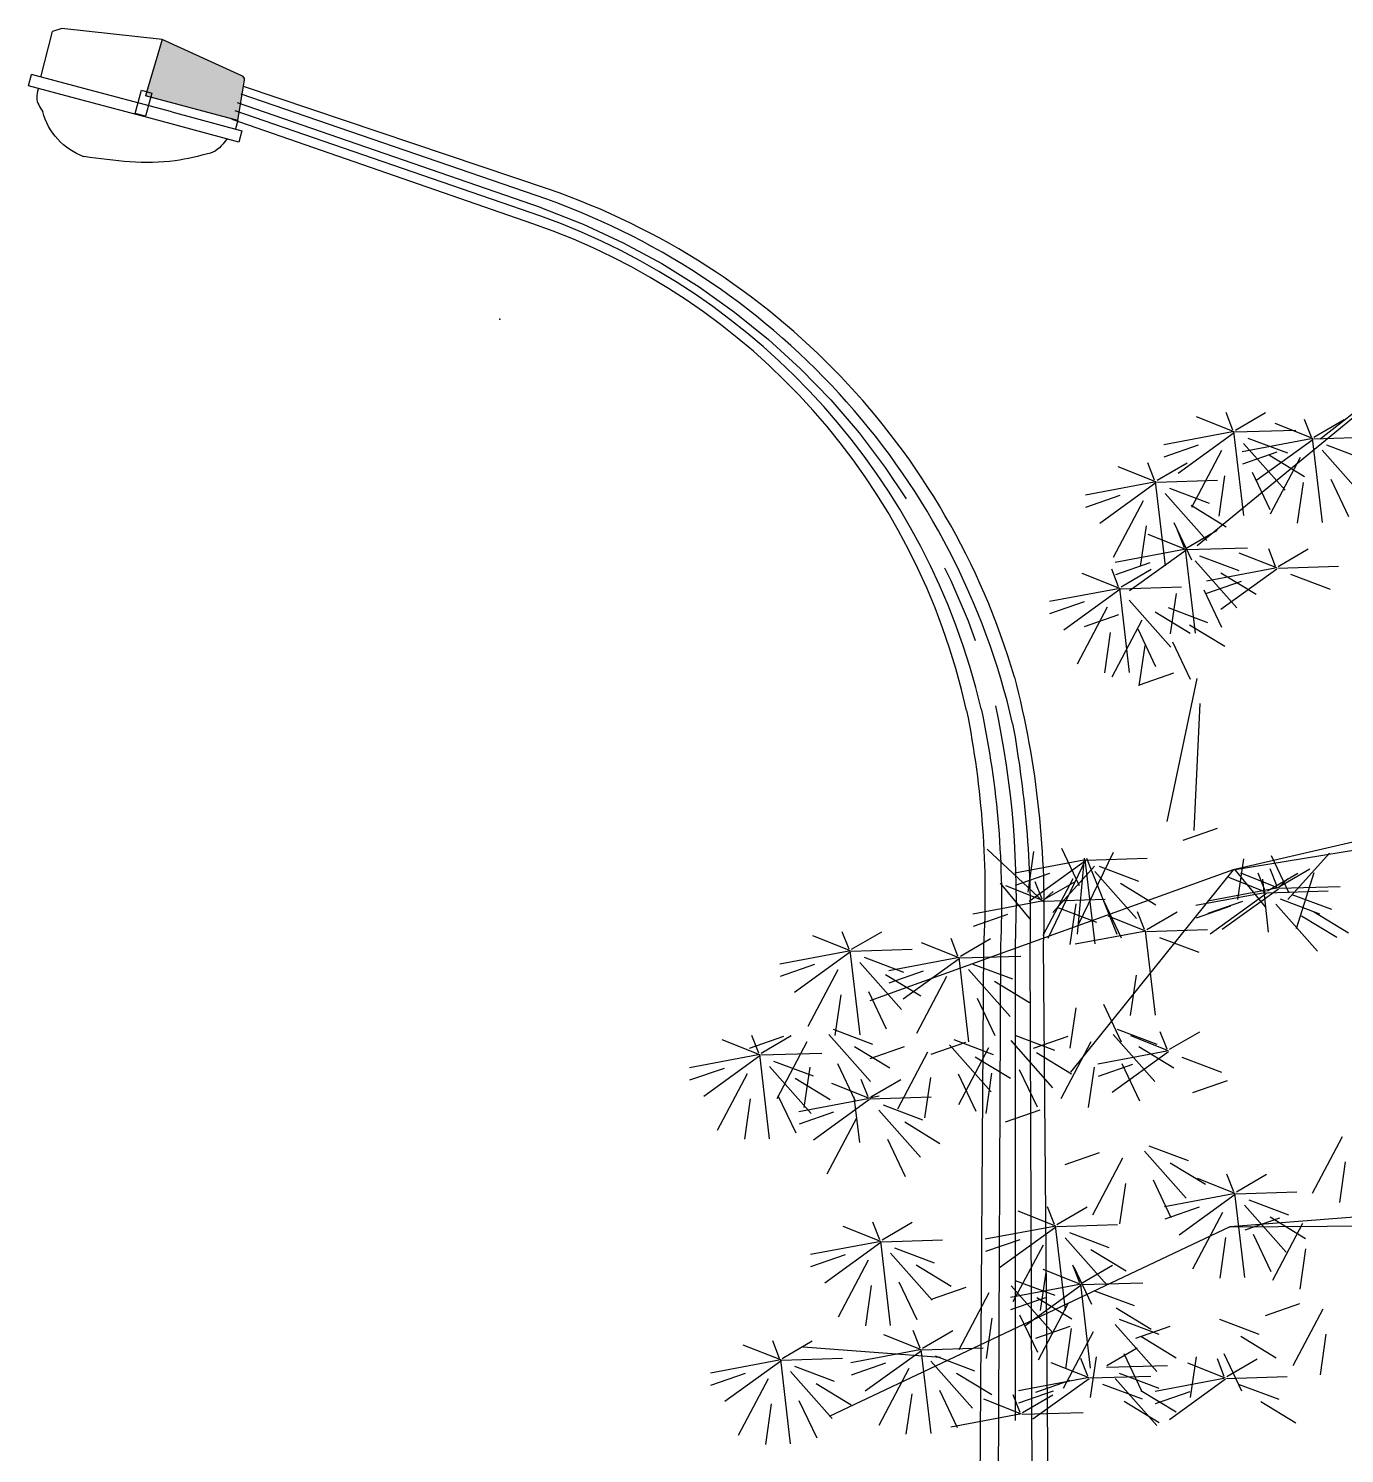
# Model space of a CAD drawing. Header units: millimetres. Extents: x 563079 to 571925, y 2063830 to 2067381.
# Drawn here: x 568693.483 to 568697.868, y 2063883.511 to 2063888.258 of the extents above; entities that cross this region are included whole.
import ezdxf

# ---------------------------------------------------------------- set-up
doc = ezdxf.new("R2010")
doc.units = ezdxf.units.MM
doc.header["$MEASUREMENT"] = 0
doc.linetypes.add('CENTER2', pattern=[1.125, 0.75, -0.125, 0.125, -0.125])
for name, color, linetype in [('1-CAY XANH', 7, 'Continuous'), ('Den', 7, 'Continuous'), ('MATCATDUONG', 8, 'Continuous')]:
    doc.layers.add(name, color=color, linetype=linetype)

# ---------------------------------------------------------------- blocks, each defined once
blk = doc.blocks.new('ca')
at = {"layer": '1-CAY XANH', "color": 17}
for p, q in [((3.326, 58.595), (7.066, 55.521)), ((3.326, 58.595), (5.247, 57.099)), ((0.788, 52.055), (6.535, 50.722)), ((6.535, 50.722), (0.792, 51.67)), ((6.535, 50.722), (11.914, 48.783)), ((6.535, 50.722), (8.943, 47.73)), ((6.574, 50.187), (7.084, 50.009)), ((0.572, 45.898), (6.586, 45.438)), ((6.586, 45.438), (0.545, 45.484))]:
    blk.add_line(p, q, dxfattribs=at)
at = {"layer": '1-CAY XANH', "color": 3}
for p, q in [((5.338, 57.131), (4.891, 57.392)), ((5.375, 57.131), (5.477, 57.392)), ((6.502, 57.233), (6.055, 57.493)), ((6.52, 57.209), (7.078, 57.431)), ((6.539, 57.233), (6.641, 57.493)), ((5.356, 57.108), (5.914, 57.329)), ((6.509, 57.206), (5.606, 57.234)), ((6.377, 55.967), (6.523, 57.213)), ((6.52, 57.194), (7.351, 56.593)), ((6.544, 57.206), (7.564, 57.014)), ((5.345, 57.104), (4.442, 57.132)), ((5.154, 57.014), (4.568, 56.794)), ((5.213, 55.865), (5.359, 57.112)), ((5.356, 57.092), (6.187, 56.492)), ((5.38, 57.104), (6.4, 56.913)), ((6.318, 57.116), (5.732, 56.896)), ((6.38, 57.037), (5.763, 56.342)), ((7.051, 57.009), (7.561, 56.831)), ((5.216, 56.936), (4.599, 56.24)), ((5.999, 56.862), (5.479, 56.546)), ((5.544, 56.828), (5.989, 55.987)), ((5.887, 56.907), (6.398, 56.729)), ((6.708, 56.93), (7.153, 56.089)), ((6.253, 56.609), (5.99, 56.056)), ((6.663, 56.558), (6.749, 55.958)), ((7.662, 56.49), (7.216, 56.751)), ((7.68, 56.467), (8.239, 56.688)), ((7.699, 56.49), (7.801, 56.751)), ((5.089, 56.507), (4.826, 55.954)), ((5.499, 56.456), (5.585, 55.857)), ((7.669, 56.463), (6.766, 56.491)), ((7.479, 56.373), (6.893, 56.153)), ((7.537, 55.224), (7.683, 56.471)), ((7.68, 56.451), (8.512, 55.851)), ((7.704, 56.463), (8.724, 56.272)), ((7.541, 56.295), (6.924, 55.599)), ((7.869, 56.187), (8.313, 55.346)), ((8.212, 56.266), (8.722, 56.088)), ((7.159, 56.12), (6.639, 55.803)), ((7.219, 55.491), (6.772, 55.752)), ((7.413, 55.866), (7.151, 55.313)), ((7.256, 55.491), (7.358, 55.752)), ((7.824, 55.815), (7.91, 55.216)), ((7.226, 55.464), (6.323, 55.492)), ((7.237, 55.468), (7.795, 55.689)), ((5.869, 55.216), (5.423, 55.477)), ((5.887, 55.193), (6.446, 55.414)), ((5.906, 55.216), (6.008, 55.477)), ((7.035, 55.374), (6.449, 55.154)), ((7.097, 55.296), (6.48, 54.6)), ((7.094, 54.225), (7.24, 55.472)), ((7.237, 55.452), (8.068, 54.852)), ((7.261, 55.464), (8.281, 55.273)), ((5.876, 55.189), (4.973, 55.217)), ((5.686, 55.099), (5.1, 54.879)), ((5.887, 55.177), (6.719, 54.577)), ((5.912, 55.189), (6.932, 54.997)), ((6.716, 55.121), (6.196, 54.804)), ((8.195, 54.913), (7.748, 55.173)), ((7.768, 55.267), (8.279, 55.089)), ((8.213, 54.889), (8.771, 55.111)), ((8.232, 54.913), (8.334, 55.173)), ((6.419, 54.992), (6.929, 54.814)), ((6.97, 54.867), (6.708, 54.314)), ((8.202, 54.886), (7.299, 54.914)), ((8.07, 53.647), (8.215, 54.893)), ((8.213, 54.874), (9.044, 54.273)), ((8.237, 54.886), (9.257, 54.694)), ((7.38, 54.816), (7.466, 54.217)), ((8.073, 54.717), (7.456, 54.021)), ((8.744, 54.689), (9.254, 54.511)), ((7.499, 54.605), (6.913, 54.385)), ((7.692, 54.542), (7.172, 54.225)), ((8.232, 54.498), (8.743, 54.32)), ((8.401, 54.61), (8.846, 53.768)), ((7.18, 54.351), (6.66, 54.035)), ((7.946, 54.289), (7.683, 53.735)), ((7.889, 54.419), (8.334, 53.578)), ((8.356, 54.237), (8.442, 53.638)), ((7.434, 54.098), (7.172, 53.545)), ((7.844, 54.047), (7.93, 53.447)), ((7.418, 53.635), (7.928, 53.457)), ((7.075, 53.556), (7.519, 51.438)), ((7.03, 53.184), (7.116, 51.308)), ((6.771, 51.336), (7.282, 51.158)), ((5.727, 50.282), (5.11, 50.969)), ((5.973, 50.936), (5.711, 50.382)), ((6.384, 50.884), (6.47, 50.285)), ((8.712, 50.868), (7.809, 50.895)), ((8.705, 50.895), (8.259, 49.772)), ((8.825, 49.916), (8.305, 50.983)), ((8.58, 49.628), (8.726, 50.875)), ((8.723, 50.871), (9.281, 49.709)), ((8.723, 50.855), (9.555, 50.255)), ((8.742, 50.895), (8.844, 49.772)), ((8.747, 50.868), (9.767, 50.676)), ((9.079, 51.046), (8.817, 50.493)), ((9.346, 50.248), (10.178, 51.03)), ((9.49, 50.995), (9.576, 50.395)), ((5.599, 49.853), (5.337, 50.683)), ((5.848, 50.478), (5.402, 50.738)), ((6.025, 50.411), (5.578, 50.672)), ((5.866, 50.454), (6.424, 50.675)), ((5.885, 50.478), (5.987, 50.738)), ((6.055, 50.174), (6.499, 50.716)), ((6.061, 50.411), (6.164, 50.672)), ((8.522, 50.777), (7.936, 50.557)), ((8.584, 50.699), (7.967, 50.003)), ((9.207, 50.091), (8.59, 50.779)), ((9.255, 50.67), (9.765, 50.493)), ((5.855, 50.451), (4.952, 50.478)), ((5.723, 50.595), (5.869, 50.458)), ((5.866, 50.438), (6.698, 49.838)), ((5.89, 50.451), (6.91, 50.259)), ((6.01, 49.802), (6.096, 50.586)), ((6.043, 50.388), (6.601, 50.609)), ((8.202, 50.524), (7.682, 50.207)), ((9.328, 50.287), (8.882, 50.547)), ((8.911, 50.591), (9.356, 49.75)), ((9.346, 50.263), (9.904, 50.485)), ((9.365, 50.287), (9.467, 50.547)), ((9.534, 49.984), (9.979, 50.526)), ((5.665, 50.36), (5.079, 50.14)), ((6.032, 50.384), (5.129, 50.412)), ((5.841, 50.294), (5.255, 50.074)), ((5.903, 50.216), (5.286, 49.52)), ((6.043, 50.372), (6.874, 49.772)), ((6.067, 50.384), (7.087, 50.193)), ((6.398, 50.253), (6.908, 50.076)), ((8.456, 50.27), (8.194, 49.717)), ((9.335, 50.26), (8.432, 50.288)), ((8.867, 50.219), (8.953, 49.62)), ((9.203, 50.404), (9.349, 50.267)), ((9.37, 50.26), (10.39, 50.068)), ((5.345, 50.107), (4.825, 49.79)), ((5.522, 50.041), (5.002, 49.724)), ((7.812, 49.839), (7.365, 50.1)), ((7.83, 49.816), (8.388, 50.037)), ((7.848, 49.839), (7.951, 50.1)), ((9.145, 50.17), (8.559, 49.949)), ((9.878, 50.063), (10.388, 49.885)), ((7.819, 49.812), (6.916, 49.84)), ((7.687, 48.573), (7.832, 49.82)), ((7.854, 49.812), (8.874, 49.621)), ((12.185, 49.547), (11.739, 49.807)), ((12.222, 49.547), (12.324, 49.807)), ((7.628, 49.722), (7.042, 49.502)), ((10.574, 49.445), (10.128, 49.705)), ((10.592, 49.422), (11.151, 49.643)), ((10.611, 49.445), (10.713, 49.705)), ((12.203, 49.523), (12.761, 49.745)), ((10.581, 49.418), (9.679, 49.446)), ((10.45, 48.179), (10.595, 49.426)), ((10.592, 49.406), (11.424, 48.806)), ((10.617, 49.418), (11.637, 49.226)), ((12.192, 49.52), (11.289, 49.548)), ((12.002, 49.43), (11.416, 49.21)), ((12.06, 48.281), (12.206, 49.527)), ((12.203, 49.508), (13.034, 48.907)), ((12.227, 49.52), (13.247, 49.328)), ((7.973, 49.164), (8.059, 48.565)), ((10.391, 49.328), (9.805, 49.108)), ((10.453, 49.25), (9.836, 48.554)), ((11.124, 49.221), (11.634, 49.043)), ((11.682, 49.176), (11.162, 48.86)), ((12.064, 49.351), (11.447, 48.655)), ((12.391, 49.244), (12.836, 48.402)), ((12.735, 49.323), (13.245, 49.145)), ((10.072, 49.075), (9.551, 48.758)), ((10.781, 49.142), (11.225, 48.301)), ((10.325, 48.821), (10.063, 48.268)), ((11.936, 48.923), (11.674, 48.369)), ((12.347, 48.872), (12.433, 48.272)), ((8.456, 48.732), (8.194, 48.179)), ((8.867, 48.681), (8.953, 48.081)), ((7.476, 48.067), (7.03, 48.327)), ((7.513, 48.067), (7.615, 48.327)), ((8.251, 48.362), (7.665, 48.142)), ((12.46, 48.362), (11.874, 48.142)), ((7.932, 48.108), (7.412, 47.792)), ((7.494, 48.043), (8.052, 48.265)), ((8.313, 48.283), (7.696, 47.587)), ((8.641, 48.176), (9.086, 47.334)), ((8.984, 48.255), (9.495, 48.077)), ((9.768, 48.273), (9.182, 48.053)), ((9.83, 48.194), (9.213, 47.498)), ((10.673, 48.209), (10.087, 47.989)), ((10.735, 48.131), (10.118, 47.435)), ((10.501, 48.166), (11.011, 47.988)), ((12.141, 48.108), (11.621, 47.792)), ((12.522, 48.283), (11.905, 47.587)), ((12.85, 48.176), (13.295, 47.334)), ((13.525, 48.009), (13.079, 48.269)), ((13.193, 48.255), (13.703, 48.077)), ((13.543, 47.985), (14.102, 48.206)), ((13.562, 48.009), (13.664, 48.269)), ((7.293, 47.95), (6.707, 47.73)), ((7.494, 48.028), (8.326, 47.427)), ((7.518, 48.04), (8.538, 47.848)), ((9.448, 48.019), (8.928, 47.703)), ((10.354, 47.956), (9.834, 47.639)), ((10.158, 48.087), (10.602, 47.245)), ((11.063, 48.023), (11.508, 47.182)), ((11.406, 48.102), (11.916, 47.924)), ((13.532, 47.982), (12.629, 48.009)), ((13.4, 46.743), (13.546, 47.989)), ((13.543, 47.969), (14.375, 47.369)), ((13.568, 47.982), (14.587, 47.79)), ((8.186, 47.855), (7.923, 47.301)), ((8.026, 47.843), (8.536, 47.665)), ((8.596, 47.804), (8.682, 47.204)), ((9.702, 47.766), (9.44, 47.212)), ((10.113, 47.715), (10.199, 47.115)), ((10.608, 47.702), (10.345, 47.149)), ((12.395, 47.855), (12.132, 47.301)), ((13.342, 47.891), (12.756, 47.671)), ((13.404, 47.813), (12.787, 47.117)), ((12.805, 47.804), (12.891, 47.204)), ((13.732, 47.705), (14.176, 46.864)), ((14.075, 47.784), (14.585, 47.607)), ((6.626, 47.598), (7.136, 47.42)), ((11.018, 47.651), (11.104, 47.052)), ((11.903, 47.36), (11.457, 47.62)), ((11.921, 47.337), (12.479, 47.558)), ((11.94, 47.36), (12.042, 47.62)), ((13.023, 47.638), (12.502, 47.321)), ((11.91, 47.333), (11.007, 47.361)), ((11.778, 47.371), (11.924, 47.341)), ((11.921, 47.321), (12.752, 46.721)), ((11.945, 47.333), (12.965, 47.141)), ((12.064, 46.685), (12.15, 47.362)), ((13.276, 47.384), (13.014, 46.831)), ((13.687, 47.333), (13.773, 46.734)), ((9.4, 47.167), (9.911, 46.989)), ((11.719, 47.243), (11.134, 47.023)), ((11.782, 47.165), (11.165, 46.469)), ((12.109, 47.057), (12.554, 46.216)), ((12.452, 47.136), (12.963, 46.958)), ((11.4, 46.99), (10.88, 46.673)), ((4.919, 46.77), (5.364, 45.929)), ((7.786, 46.638), (7.2, 46.418)), ((11.654, 46.736), (11.392, 46.183)), ((7.848, 46.56), (7.231, 45.864)), ((8.175, 46.453), (8.62, 45.611)), ((8.518, 46.531), (9.029, 46.354)), ((4.874, 46.398), (4.96, 45.799)), ((6.488, 45.955), (6.041, 46.215)), ((6.525, 45.955), (6.627, 46.215)), ((7.466, 46.385), (6.946, 46.068)), ((6.506, 45.931), (7.064, 46.152)), ((7.72, 46.132), (7.458, 45.578)), ((8.131, 46.08), (8.217, 45.481)), ((6.495, 45.928), (5.592, 45.956)), ((6.304, 45.837), (5.718, 45.617)), ((6.363, 44.689), (6.509, 45.935)), ((6.506, 45.916), (7.337, 45.315)), ((6.53, 45.928), (7.55, 45.736)), ((5.985, 45.584), (5.465, 45.267)), ((6.366, 45.759), (5.749, 45.063)), ((6.694, 45.652), (7.139, 44.81)), ((7.037, 45.73), (7.548, 45.553)), ((9.145, 45.472), (8.698, 45.732)), ((9.163, 45.448), (9.721, 45.669)), ((9.182, 45.472), (9.284, 45.732)), ((5.507, 45.486), (5.951, 44.645)), ((5.85, 45.565), (6.36, 45.387)), ((6.586, 45.438), (12.517, 42.631)), ((9.152, 45.445), (8.249, 45.472)), ((9.02, 44.206), (9.166, 45.452)), ((9.163, 45.432), (9.994, 44.832)), ((9.187, 45.445), (10.207, 45.253)), ((11.733, 45.245), (11.287, 45.505)), ((11.751, 45.221), (12.31, 45.442)), ((11.77, 45.245), (11.872, 45.505)), ((6.239, 45.331), (5.976, 44.777)), ((6.649, 45.279), (6.735, 44.68)), ((8.961, 45.354), (8.375, 45.134)), ((9.023, 45.276), (8.406, 44.58)), ((9.351, 45.168), (9.796, 44.327)), ((9.694, 45.247), (10.205, 45.07)), ((11.74, 45.218), (10.838, 45.246)), ((11.609, 43.979), (11.754, 45.225)), ((11.751, 45.206), (12.583, 44.605)), ((11.776, 45.218), (12.796, 45.026)), ((5.462, 45.114), (5.548, 44.515)), ((8.642, 45.101), (8.122, 44.784)), ((11.55, 45.128), (10.964, 44.907)), ((11.612, 45.049), (10.995, 44.353)), ((11.94, 44.942), (12.384, 44.1)), ((12.283, 45.021), (12.793, 44.843)), ((8.771, 44.609), (8.324, 44.869)), ((8.896, 44.847), (8.633, 44.294)), ((8.789, 44.585), (9.347, 44.807)), ((8.808, 44.609), (8.91, 44.869)), ((9.306, 44.796), (9.392, 44.197)), ((11.231, 44.874), (10.71, 44.557)), ((8.778, 44.582), (7.875, 44.61)), ((8.646, 43.343), (8.792, 44.589)), ((8.789, 44.57), (9.62, 43.969)), ((8.813, 44.582), (9.833, 44.39)), ((9.763, 44.644), (9.177, 44.424)), ((9.825, 44.566), (9.208, 43.87)), ((10.496, 44.537), (11.006, 44.36)), ((11.484, 44.621), (11.222, 44.067)), ((11.895, 44.569), (11.981, 43.97)), ((8.587, 44.492), (8.001, 44.272)), ((9.444, 44.391), (8.923, 44.074)), ((8.977, 44.306), (9.422, 43.465)), ((9.32, 44.385), (9.831, 44.207)), ((10.153, 44.459), (10.597, 43.617)), ((5.208, 44.219), (5.653, 43.378)), ((5.551, 44.298), (6.062, 44.12)), ((8.268, 44.238), (7.748, 43.922)), ((9.697, 44.137), (9.435, 43.584)), ((6.739, 44.07), (6.153, 43.85)), ((7.472, 43.963), (7.983, 43.785)), ((8.221, 44.07), (7.635, 43.85)), ((8.283, 43.992), (7.666, 43.296)), ((8.61, 43.884), (9.055, 43.043)), ((8.932, 43.934), (9.018, 43.334)), ((8.953, 43.963), (9.464, 43.785)), ((10.108, 44.086), (10.194, 43.487)), ((11.134, 43.643), (10.687, 43.903)), ((11.171, 43.643), (11.273, 43.903)), ((5.164, 43.847), (5.249, 43.248)), ((6.42, 43.817), (5.9, 43.5)), ((7.901, 43.817), (7.381, 43.5)), ((11.152, 43.619), (11.71, 43.841)), ((13.215, 43.49), (12.768, 43.751)), ((13.233, 43.467), (13.791, 43.688)), ((13.252, 43.49), (13.354, 43.751)), ((6.629, 43.221), (6.182, 43.482)), ((6.674, 43.563), (6.411, 43.01)), ((6.666, 43.221), (6.768, 43.482)), ((7.084, 43.512), (7.17, 42.913)), ((8.155, 43.563), (7.893, 43.01)), ((8.404, 43.387), (7.958, 43.647)), ((8.566, 43.512), (8.652, 42.913)), ((8.689, 43.227), (8.791, 43.488)), ((11.141, 43.616), (10.238, 43.644)), ((10.95, 43.526), (10.364, 43.305)), ((10.869, 43.505), (12.901, 43.655)), ((11.009, 42.377), (11.155, 43.623)), ((11.152, 43.604), (11.983, 43.003)), ((11.176, 43.616), (12.196, 43.424)), ((13.222, 43.463), (12.319, 43.491)), ((13.09, 42.224), (13.236, 43.471)), ((13.257, 43.463), (14.277, 43.271)), ((6.647, 43.198), (7.205, 43.419)), ((8.411, 43.36), (7.508, 43.387)), ((8.221, 43.269), (7.635, 43.049)), ((8.67, 43.204), (9.228, 43.425)), ((10.631, 43.272), (10.111, 42.955)), ((11.012, 43.447), (10.395, 42.751)), ((11.34, 43.34), (11.785, 42.498)), ((11.683, 43.419), (12.194, 43.241)), ((13.031, 43.373), (12.445, 43.153)), ((13.093, 43.295), (12.476, 42.599)), ((13.233, 43.451), (14.064, 42.851)), ((13.764, 43.266), (14.275, 43.088)), ((6.636, 43.194), (5.733, 43.222)), ((6.445, 43.104), (5.859, 42.884)), ((6.647, 43.182), (7.478, 42.582)), ((6.671, 43.194), (7.691, 43.002)), ((8.283, 43.191), (7.666, 42.495)), ((8.659, 43.2), (7.756, 43.228)), ((8.468, 43.11), (7.882, 42.89)), ((8.67, 43.188), (9.501, 42.588)), ((8.694, 43.2), (9.714, 43.009)), ((8.953, 43.162), (9.464, 42.985)), ((12.712, 43.12), (12.192, 42.803)), ((13.421, 43.187), (13.866, 42.346)), ((6.126, 42.851), (5.606, 42.534)), ((7.178, 42.997), (7.689, 42.819)), ((7.901, 43.016), (7.381, 42.699)), ((8.149, 42.857), (7.629, 42.54)), ((9.201, 43.003), (9.712, 42.825)), ((9.653, 42.689), (9.206, 42.95)), ((9.67, 42.666), (10.229, 42.887)), ((9.689, 42.689), (9.791, 42.95)), ((10.885, 43.019), (10.623, 42.465)), ((11.295, 42.967), (11.381, 42.368)), ((12.966, 42.866), (12.703, 42.313)), ((9.659, 42.662), (8.757, 42.69)), ((9.695, 42.662), (10.715, 42.471)), ((13.376, 42.815), (13.462, 42.215))]:
    blk.add_line(p, q, dxfattribs=at)
blk = doc.blocks.new('den2')
at = {"layer": 'Den'}
h = blk.add_hatch(color=8, dxfattribs=at)
edge = h.paths.add_edge_path()
edge.add_line((13.471, 67.188), (13.733, 66.3))
edge.add_line((13.733, 66.3), (12.272, 65.912))
edge.add_line((12.272, 65.912), (12.169, 66.552))
edge.add_arc((12.224, 66.561), 0.0557, 105, 189.1284, ccw=False)
edge.add_line((12.21, 66.615), (13.471, 67.188))
at = {"layer": 'Den', "color": 7}
for p, q in [((13.471, 67.188), (15.053, 67.363)), ((15.053, 67.363), (15.2, 67.317)), ((15.383, 66.597), (15.199, 67.316)), ((12.272, 65.912), (12.309, 65.776)), ((-0.451, 52.896), (-0.749, 18.16)), ((0.492, 52.861), (0.738, 18.16))]:
    blk.add_line(p, q, dxfattribs=at)
at = {"layer": 'Den', "color": 3}
for p in [(13.471, 67.188), (12.272, 65.912)]:
    blk.add_line(p, (13.733, 66.3), dxfattribs=at)
at = {"layer": 'Den', "color": 8}
for p, q in [((-0.24, 52.868), (-0.359, 18.16)), ((0.227, 52.881), (0.365, 18.16))]:
    blk.add_line(p, q, dxfattribs=at)
at = {"layer": 'Den', "color": 5, "linetype": 'CENTER2', "ltscale": 10}
blk.add_line((-0.004, 52.878), (-0.006, 18.16), dxfattribs=at)
at = {"layer": 'Den', "color": 3}
blk.add_lwpolyline([(12.272, 65.912), (12.169, 66.552, -0.384507), (12.21, 66.615), (13.471, 67.188)], format="xyb", dxfattribs=at)
at = {"layer": 'Den', "color": 7}
for points in [[(14.786, 66.436), (15.533, 66.636)], [(15.58, 66.457), (15.533, 66.636)], [(13.315, 66.046), (14.786, 66.436)], [(14.834, 66.257), (15.58, 66.457)], [(13.521, 65.911), (14.834, 66.257)], [(13.315, 66.046), (12.208, 65.749)], [(12.208, 65.749), (12.256, 65.569)], [(12.256, 65.569), (13.521, 65.911)]]:
    blk.add_lwpolyline(points, dxfattribs=at)
for points in [[(0.005, 57.121, -0.242861), (7.365, 64.824), (12.182, 66.445)], [(0.761, 56.591, -0.260971), (7.612, 64.279), (12.364, 65.927)]]:
    blk.add_lwpolyline(points, format="xyb", dxfattribs=at)
at = {"layer": 'Den', "color": 8}
for points in [[(0.034, 56.388, -0.255439), (7.392, 64.666), (12.22, 66.327)], [(0.531, 56.62, -0.254549), (7.487, 64.399), (12.315, 66.065)]]:
    blk.add_lwpolyline(points, format="xyb", dxfattribs=at)
at = {"layer": 'Den', "color": 5, "linetype": 'CENTER2', "ltscale": 10}
blk.add_lwpolyline([(0.306, 56.673, -0.250225), (7.474, 64.529), (12.278, 66.188)], format="xyb", dxfattribs=at)
at = {"layer": 'Den', "color": 7}
blk.add_lwpolyline([(13.895, 66.02), (13.797, 66.387), (13.634, 66.343), (13.732, 65.977)], close=True, dxfattribs=at)
for centre, radius, start, end in [((14.361, 66.308), 1.028, 289.4878, 345.4723), ((14.319, 53.44), 14.78, 165.5774, 182.1094), ((15.434, 53.659), 14.963, 168.6989, 183.0577)]:
    blk.add_arc(centre, radius, start, end, dxfattribs=at)
at = {"layer": 'Den', "color": 5, "linetype": 'CENTER2', "ltscale": 10}
blk.add_arc((14.764, 53.579), 14.785, 167.9416, 182.7503, dxfattribs=at)
at = {"layer": 'Den', "color": 8}
for centre, radius, start, end in [((14.764, 53.579), 14.554, 167.9416, 182.7503), ((16.911, 53.302), 17.156, 169.6386, 181.4508)]:
    blk.add_arc(centre, radius, start, end, dxfattribs=at)
at = {"layer": 'Den', "color": 7}
for points in [[(15.43, 66.406), (15.451, 66.269), (15.356, 66.05)], [(12.704, 65.396), (13.263, 65.275), (14.704, 65.339)]]:
    blk.add_spline(points, degree=3, dxfattribs=at)
blk.add_open_spline([(12.449, 65.613), (12.524, 65.517), (12.6, 65.42), (12.704, 65.396)], degree=3, dxfattribs=at)
at = {"layer": 'Den', "color": 0, "linetype": 'ByBlock'}
blk.add_point((8.136, 62.774), dxfattribs=at)
blk.add_point((8.136, 62.774), dxfattribs=at)

msp = doc.modelspace()

# ---------------------------------------------------------------- block references
at = {"layer": 'Den', "linetype": 'Continuous', "extrusion": (-3.31378e-12, 1.1371e-08, 1), "xscale": -0.2109375, "yscale": 0.2109375000000001, "zscale": 0.2109375000000001}
msp.add_blockref('den2', (568696.76924, 2063874.04898, 0.02347), dxfattribs=at)
at = {"layer": 'MATCATDUONG', "linetype": 'Continuous', "extrusion": (3.31378e-12, 1.1371e-08, 1), "xscale": -0.2249999999767169, "yscale": 0.2250000000931324, "zscale": 0.2250000000000003}
msp.add_blockref('ca', (568698.96733, 2063874.04297, 0.02347), dxfattribs=at)

doc.saveas('drawing.dxf')
